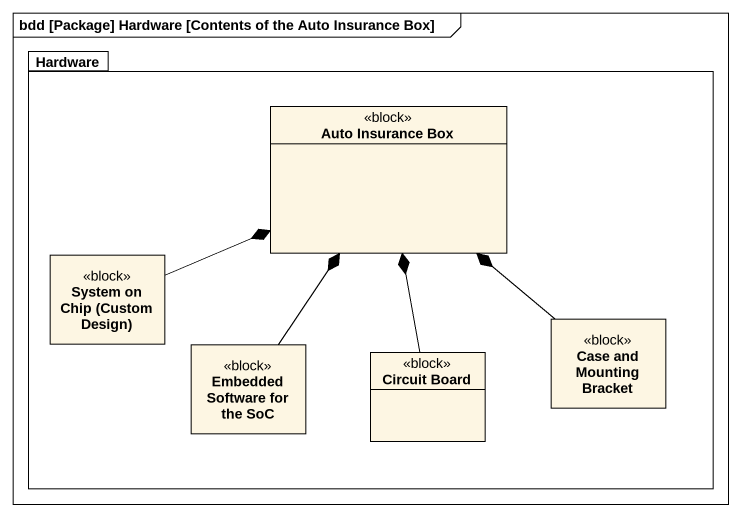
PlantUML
@startuml
mainframe bdd [Package] Hardware [Contents of the Auto Insurance Box]
hide circle
hide empty members
package Hardware {
  class "Auto Insurance Box" as Auto_Insurance_Box <<block>>
  class "System on Chip (Custom Design)" as System_on_Chip_Custom_Design <<block>>
  class "Embedded Software for the SoC" as Embedded_Software_for_the <<block>>
  class "Circuit Board" as Circuit_Board <<block>>
  class "Case and Mounting Bracket" as Case_and_Mounting_Bracket <<block>>
}
System_on_Chip_Custom_Design -right-* Auto_Insurance_Box
Embedded_Software_for_the -up-* Auto_Insurance_Box
Circuit_Board -up-* Auto_Insurance_Box
Case_and_Mounting_Bracket -up-* Auto_Insurance_Box
@enduml
